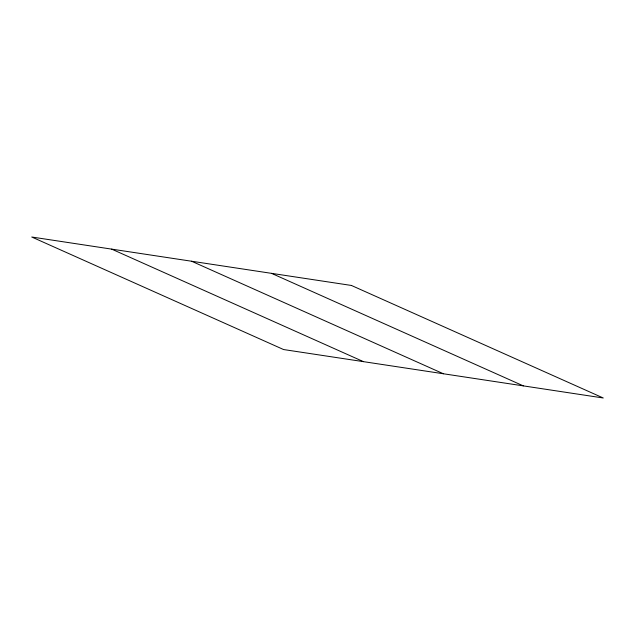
<?xml version="1.0" encoding="UTF-8"?>
<svg xmlns="http://www.w3.org/2000/svg" width="635" height="635" viewBox="0 0 635 635"><rect width="100%" height="100%" fill="white"/><g stroke="black" fill="none" stroke-linecap="round" stroke-linejoin="round"><path stroke-width="0.95" d="M271.502 273.344L523.335 385.874M191.587 261.231L443.413 373.769M111.665 249.126L363.498 361.656M351.425 285.456L31.75 237.014L283.575 349.544L603.25 397.986L351.425 285.456"/></g></svg>
